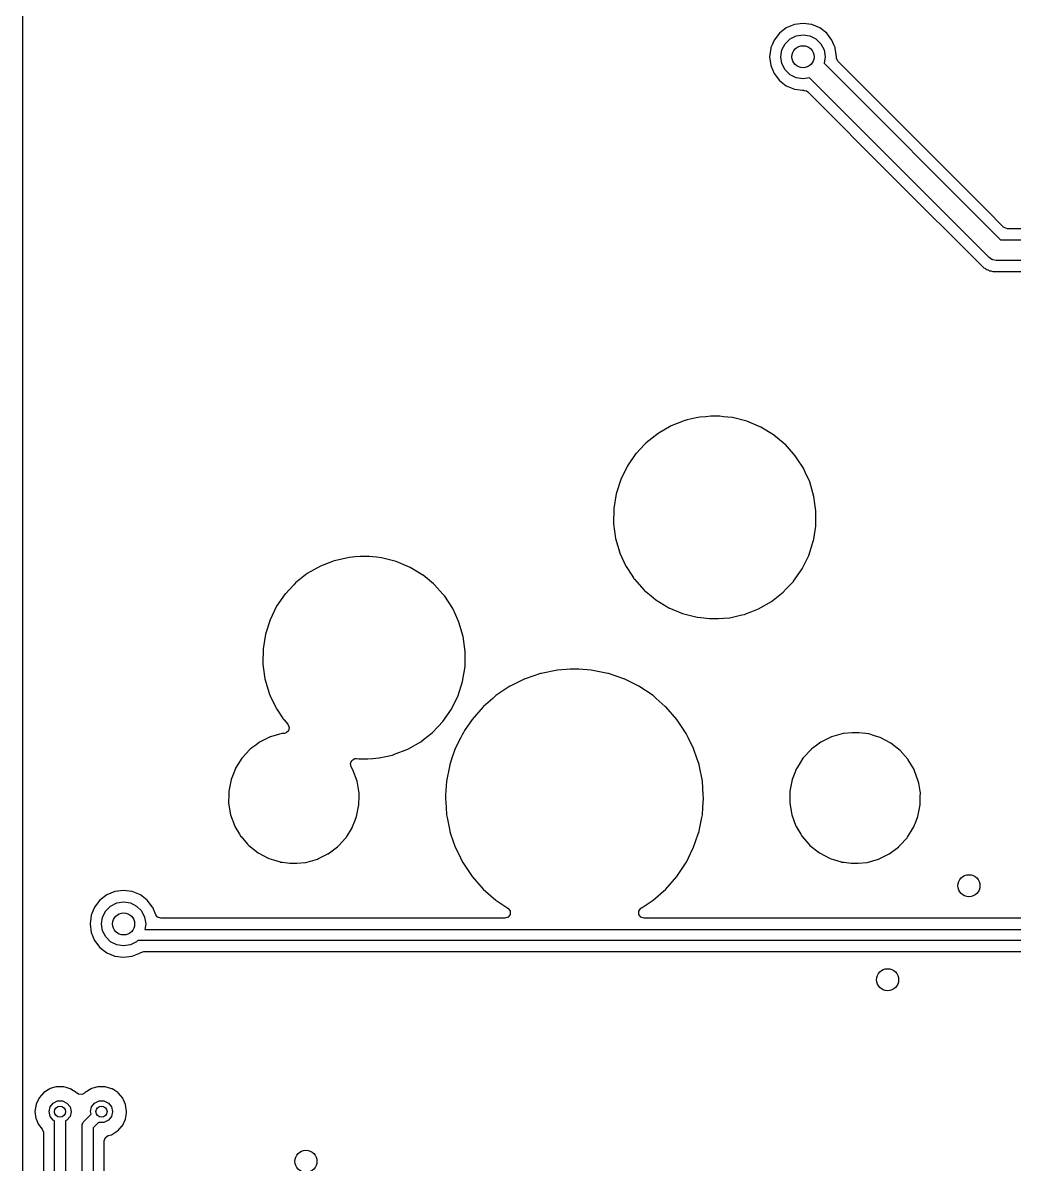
# Model space of a CAD drawing. Extents: x 0.6 to 14.8, y -5.2 to -0.6.
# Drawn here: x 0.594 to 1.3, y -2.941 to -2.127 of the extents above; entities that cross this region are included whole.
import ezdxf

# ---------------------------------------------------------------- set-up
doc = ezdxf.new("R2010")
doc.units = 0
doc.header["$MEASUREMENT"] = 0
doc.layers.add('BLACK', color=7, linetype='CONTINUOUS')

msp = doc.modelspace()

# ---------------------------------------------------------------- linework, layer by layer
at = {"layer": 'BLACK', "linetype": 'CONTINUOUS'}
for p, q in [((0.593524, -2.15157), (0.593524, -0.669762)), ((1.13768, -2.13092), (1.13274, -2.13471)), ((1.14343, -2.12854), (1.13768, -2.13092)), ((1.14961, -2.12773), (1.14343, -2.12854)), ((1.15578, -2.12854), (1.14961, -2.12773)), ((1.16153, -2.13092), (1.15578, -2.12854)), ((1.16647, -2.13471), (1.16153, -2.13092)), ((1.12896, -2.13965), (1.12754, -2.14307)), ((1.13274, -2.13471), (1.12896, -2.13965)), ((1.13687, -2.14232), (1.14035, -2.13883)), ((1.14035, -2.13883), (1.14474, -2.1366)), ((1.14474, -2.1366), (1.14961, -2.13583)), ((1.14961, -2.13583), (1.15447, -2.1366)), ((1.15447, -2.1366), (1.15886, -2.13883)), ((1.15886, -2.13883), (1.16235, -2.14232)), ((1.17026, -2.13965), (1.16647, -2.13471)), ((1.17167, -2.14307), (1.17026, -2.13965)), ((1.12657, -2.1454), (1.12576, -2.15157)), ((1.12677, -2.14493), (1.12657, -2.1454)), ((1.12754, -2.14307), (1.12677, -2.14493)), ((1.13386, -2.15157), (1.13463, -2.14671)), ((1.13463, -2.14671), (1.13687, -2.14232)), ((1.16235, -2.14232), (1.16458, -2.14671)), ((1.16458, -2.14671), (1.16535, -2.15157)), ((1.17244, -2.14493), (1.17167, -2.14307)), ((1.17264, -2.1454), (1.17244, -2.14493)), ((1.17345, -2.15157), (1.17264, -2.1454)), ((0.593524, -2.36184), (0.593524, -2.15157)), ((1.12576, -2.15157), (1.12657, -2.15775)), ((1.13463, -2.15644), (1.13386, -2.15157)), ((1.16535, -2.15157), (1.16463, -2.15616)), ((1.17342, -2.15183), (1.17345, -2.15157)), ((1.17342, -2.15208), (1.17342, -2.15183)), ((1.17345, -2.15208), (1.17342, -2.15208)), ((1.17346, -2.15277), (1.17345, -2.15208)), ((1.17455, -2.15492), (1.17346, -2.15277)), ((1.28032, -2.26069), (1.17455, -2.15492)), ((1.12657, -2.15775), (1.12896, -2.1635)), ((1.12896, -2.1635), (1.13274, -2.16844)), ((1.13687, -2.16083), (1.13463, -2.15644)), ((1.14035, -2.16432), (1.13687, -2.16083)), ((1.16463, -2.15616), (1.29046, -2.28199)), ((1.13274, -2.16844), (1.13768, -2.17223)), ((1.13768, -2.17223), (1.14343, -2.17461)), ((1.14474, -2.16655), (1.14035, -2.16432)), ((1.14961, -2.16732), (1.14474, -2.16655)), ((1.15419, -2.1666), (1.14961, -2.16732)), ((1.28218, -2.29459), (1.15419, -2.1666)), ((1.14343, -2.17461), (1.14762, -2.17516)), ((1.14762, -2.17516), (1.14935, -2.17539)), ((1.14935, -2.17539), (1.14961, -2.17542)), ((1.14961, -2.17542), (1.14986, -2.17539)), ((1.14986, -2.17539), (1.15011, -2.17539)), ((1.15011, -2.17539), (1.15011, -2.17549)), ((1.15011, -2.17549), (1.15205, -2.17585)), ((1.15205, -2.17585), (1.15295, -2.17652)), ((1.15295, -2.17652), (1.21396, -2.23753)), ((1.21396, -2.23753), (1.27831, -2.30188)), ((1.29259, -2.27295), (1.28032, -2.26069)), ((1.29305, -2.27335), (1.29259, -2.27295)), ((1.29534, -2.27409), (1.29305, -2.27335)), ((1.73909, -2.27409), (1.29534, -2.27409)), ((1.29046, -2.28199), (2.27371, -2.28199)), ((1.27831, -2.30188), (1.27858, -2.30202)), ((1.27858, -2.30202), (1.27858, -2.30202)), ((1.27858, -2.30202), (1.27912, -2.3023)), ((1.27912, -2.3023), (1.27964, -2.30262)), ((1.28323, -2.29525), (1.28218, -2.29459)), ((1.28419, -2.29602), (1.28323, -2.29525)), ((1.2846, -2.29611), (1.28419, -2.29602)), ((1.28496, -2.29634), (1.2846, -2.29611)), ((1.28619, -2.29648), (1.28496, -2.29634)), ((1.28739, -2.29675), (1.28619, -2.29648)), ((2.27371, -2.29675), (1.28739, -2.29675)), ((1.27964, -2.30262), (1.28013, -2.30297)), ((1.28013, -2.30297), (1.28013, -2.30297)), ((1.28013, -2.30297), (1.28038, -2.30315)), ((1.28038, -2.30315), (1.28067, -2.30325)), ((1.28067, -2.30325), (1.28067, -2.30325)), ((1.28067, -2.30325), (1.28125, -2.30343)), ((1.28125, -2.30343), (1.28181, -2.30367)), ((1.28181, -2.30367), (1.28235, -2.30394)), ((1.28235, -2.30394), (1.28235, -2.30394)), ((1.28235, -2.30394), (1.28262, -2.30408)), ((1.28262, -2.30408), (1.28342, -2.3042)), ((1.28342, -2.3042), (1.28352, -2.30422)), ((1.28352, -2.30422), (1.28412, -2.30436)), ((1.28412, -2.30436), (1.28498, -2.30465)), ((1.28498, -2.30465), (1.2862, -2.30465)), ((1.2862, -2.30465), (1.2862, -2.30465)), ((1.2862, -2.30465), (1.28644, -2.30465)), ((1.28644, -2.30465), (2.2674, -2.30465)), ((0.593524, -4.48772), (0.593524, -2.36184)), ((1.08043, -2.40812), (1.07617, -2.40844)), ((1.08399, -2.40785), (1.08043, -2.40812)), ((1.09037, -2.40785), (1.08399, -2.40785)), ((1.093, -2.40812), (1.09037, -2.40785)), ((1.09912, -2.40874), (1.093, -2.40812)), ((1.0556, -2.41469), (1.0463, -2.42001)), ((1.06419, -2.41135), (1.0556, -2.41469)), ((1.06545, -2.41086), (1.06419, -2.41135)), ((1.06558, -2.41081), (1.06545, -2.41086)), ((1.06545, -2.41086), (1.06545, -2.41086)), ((1.06707, -2.41047), (1.06558, -2.41081)), ((1.07351, -2.40902), (1.06707, -2.41047)), ((1.07603, -2.40845), (1.07351, -2.40902)), ((1.07617, -2.40844), (1.07603, -2.40845)), ((1.07617, -2.40844), (1.07617, -2.40844)), ((1.09926, -2.40875), (1.09912, -2.40874)), ((1.09912, -2.40874), (1.09912, -2.40874)), ((1.10964, -2.41139), (1.09926, -2.40875)), ((1.11952, -2.41553), (1.10964, -2.41139)), ((1.12868, -2.42109), (1.11952, -2.41553)), ((1.0463, -2.42001), (1.03789, -2.42664)), ((1.12879, -2.42118), (1.12868, -2.42109)), ((1.13548, -2.42674), (1.12879, -2.42118)), ((1.03667, -2.42794), (1.03065, -2.43434)), ((1.03789, -2.42664), (1.03667, -2.42794)), ((1.13691, -2.42794), (1.13548, -2.42674)), ((1.13701, -2.42804), (1.13691, -2.42794)), ((1.14283, -2.43456), (1.13701, -2.42804)), ((1.13701, -2.42804), (1.13701, -2.42804)), ((1.03055, -2.43444), (1.02444, -2.44324)), ((1.03065, -2.43434), (1.03055, -2.43444)), ((1.03065, -2.43434), (1.03065, -2.43434)), ((1.14405, -2.43593), (1.14283, -2.43456)), ((1.14413, -2.43605), (1.14405, -2.43593)), ((1.14545, -2.43806), (1.14413, -2.43605)), ((1.14413, -2.43605), (1.14413, -2.43605)), ((1.14992, -2.44488), (1.14545, -2.43806)), ((1.02444, -2.44324), (1.01971, -2.45285)), ((1.15197, -2.44932), (1.14992, -2.44488)), ((1.01971, -2.45285), (1.01644, -2.46305)), ((1.15366, -2.45299), (1.15197, -2.44932)), ((1.1544, -2.45461), (1.15366, -2.45299)), ((1.1574, -2.4649), (1.1544, -2.45461)), ((1.01644, -2.46305), (1.01472, -2.47362)), ((1.15812, -2.4702), (1.1574, -2.4649)), ((1.15881, -2.47527), (1.15812, -2.4702)), ((1.01472, -2.47362), (1.01458, -2.48433)), ((1.15873, -2.48433), (1.15885, -2.47551)), ((1.15885, -2.47551), (1.15881, -2.47527)), ((1.01458, -2.48433), (1.0146, -2.48448)), ((1.0146, -2.48448), (1.0146, -2.48448)), ((1.0146, -2.48448), (1.0153, -2.48964)), ((1.0153, -2.48964), (1.01602, -2.49495)), ((1.15698, -2.49679), (1.15871, -2.48622)), ((1.15871, -2.48622), (1.15873, -2.48433)), ((1.01602, -2.49495), (1.01902, -2.50523)), ((1.15643, -2.49852), (1.15694, -2.49693)), ((1.15694, -2.49693), (1.15698, -2.49679)), ((1.01902, -2.50523), (1.01908, -2.50536)), ((1.01908, -2.50536), (1.01908, -2.50536)), ((1.01908, -2.50536), (1.02342, -2.51476)), ((1.15372, -2.50699), (1.15643, -2.49852)), ((0.814191, -2.51135), (0.8056, -2.51469)), ((0.815448, -2.51086), (0.814191, -2.51135)), ((0.815449, -2.51086), (0.815448, -2.51086)), ((0.815583, -2.51081), (0.815449, -2.51086)), ((0.826031, -2.50845), (0.815583, -2.51081)), ((0.826174, -2.50844), (0.826031, -2.50845)), ((0.830423, -2.50812), (0.826174, -2.50844)), ((0.826174, -2.50844), (0.826174, -2.50844)), ((0.833993, -2.50785), (0.830423, -2.50812)), ((0.840365, -2.50785), (0.833993, -2.50785)), ((0.845514, -2.50837), (0.840365, -2.50785)), ((0.849118, -2.50874), (0.845514, -2.50837)), ((0.849262, -2.50875), (0.849118, -2.50874)), ((0.849118, -2.50874), (0.849118, -2.50874)), ((0.859644, -2.51139), (0.849262, -2.50875)), ((0.869522, -2.51553), (0.859644, -2.51139)), ((1.14898, -2.5166), (1.15372, -2.50699)), ((0.7963, -2.52001), (0.787888, -2.52664)), ((0.8056, -2.51469), (0.7963, -2.52001)), ((0.878679, -2.52109), (0.869522, -2.51553)), ((0.878791, -2.52118), (0.878679, -2.52109)), ((0.886215, -2.52735), (0.878791, -2.52118)), ((1.02342, -2.51476), (1.0235, -2.51496)), ((1.0235, -2.51496), (1.02752, -2.52109)), ((1.02752, -2.52109), (1.02914, -2.52356)), ((1.14288, -2.5254), (1.14898, -2.5166)), ((0.786669, -2.52794), (0.780648, -2.53434)), ((0.787888, -2.52664), (0.786669, -2.52794)), ((0.886915, -2.52794), (0.886215, -2.52735)), ((0.887011, -2.52804), (0.886915, -2.52794)), ((0.892827, -2.53456), (0.887011, -2.52804)), ((0.887011, -2.52804), (0.887011, -2.52804)), ((1.02914, -2.52356), (1.02938, -2.52392)), ((1.02938, -2.52392), (1.02947, -2.52402)), ((1.02947, -2.52402), (1.02947, -2.52402)), ((1.02947, -2.52402), (1.03641, -2.5318)), ((1.13769, -2.53091), (1.14278, -2.52551)), ((1.14278, -2.52551), (1.14288, -2.5254)), ((1.14278, -2.52551), (1.14278, -2.52551)), ((0.780549, -2.53444), (0.774444, -2.54324)), ((0.780648, -2.53434), (0.780549, -2.53444)), ((0.780648, -2.53434), (0.780648, -2.53434)), ((0.894048, -2.53593), (0.892827, -2.53456)), ((0.894127, -2.53605), (0.894048, -2.53593)), ((0.8942, -2.53616), (0.894127, -2.53605)), ((0.894127, -2.53605), (0.894127, -2.53605)), ((0.899921, -2.54488), (0.8942, -2.53616)), ((1.03641, -2.5318), (1.03651, -2.53191)), ((1.03651, -2.53191), (1.03662, -2.532)), ((1.03662, -2.532), (1.03662, -2.532)), ((1.03662, -2.532), (1.04128, -2.53587)), ((1.04128, -2.53587), (1.04475, -2.53876)), ((1.12712, -2.53984), (1.13554, -2.5332)), ((1.13554, -2.5332), (1.13769, -2.53091)), ((0.774444, -2.54324), (0.769706, -2.55285)), ((0.902087, -2.54958), (0.899921, -2.54488)), ((1.04475, -2.53876), (1.0539, -2.54431)), ((1.0539, -2.54431), (1.06378, -2.54846)), ((1.11071, -2.54792), (1.11783, -2.54515)), ((1.11783, -2.54515), (1.12712, -2.53984)), ((0.769706, -2.55285), (0.76644, -2.56305)), ((0.903656, -2.55299), (0.902087, -2.54958)), ((0.904405, -2.55461), (0.903656, -2.55299)), ((0.907402, -2.5649), (0.904405, -2.55461)), ((1.06378, -2.54846), (1.07416, -2.55109)), ((1.07416, -2.55109), (1.07431, -2.55111)), ((1.07431, -2.55111), (1.07431, -2.55111)), ((1.07431, -2.55111), (1.0768, -2.55136)), ((1.0768, -2.55136), (1.08306, -2.55199)), ((1.08306, -2.55199), (1.08943, -2.55199)), ((1.08943, -2.55199), (1.093, -2.55172)), ((1.093, -2.55172), (1.09725, -2.55141)), ((1.09725, -2.55141), (1.09739, -2.5514)), ((1.09725, -2.55141), (1.09725, -2.55141)), ((1.09739, -2.5514), (1.10593, -2.54947)), ((1.10593, -2.54947), (1.1077, -2.54906)), ((1.1077, -2.54906), (1.10784, -2.54903)), ((1.10784, -2.54903), (1.10923, -2.54849)), ((1.10923, -2.54849), (1.11071, -2.54792)), ((0.76644, -2.56305), (0.764719, -2.57362)), ((0.908847, -2.57551), (0.907402, -2.5649)), ((0.764719, -2.57362), (0.764578, -2.58433)), ((0.908707, -2.58622), (0.908847, -2.57551)), ((0.764578, -2.58433), (0.764598, -2.58448)), ((0.764598, -2.58448), (0.764598, -2.58448)), ((0.764598, -2.58448), (0.765101, -2.58817)), ((0.906985, -2.59679), (0.908707, -2.58622)), ((0.765101, -2.58817), (0.766023, -2.59495)), ((0.766023, -2.59495), (0.76902, -2.60523)), ((0.951295, -2.59509), (0.940853, -2.60023)), ((0.951525, -2.59497), (0.951295, -2.59509)), ((0.962487, -2.59125), (0.951525, -2.59497)), ((0.962793, -2.59115), (0.962487, -2.59125)), ((0.962794, -2.59115), (0.962793, -2.59115)), ((0.962915, -2.59111), (0.962794, -2.59115)), ((0.974711, -2.58876), (0.962915, -2.59111)), ((0.974838, -2.58875), (0.974711, -2.58876)), ((0.983646, -2.58817), (0.974838, -2.58875)), ((0.974838, -2.58875), (0.974838, -2.58875)), ((0.983709, -2.58817), (0.983646, -2.58817)), ((0.983646, -2.58817), (0.983646, -2.58817)), ((0.989716, -2.58817), (0.983709, -2.58817)), ((0.98978, -2.58817), (0.989716, -2.58817)), ((0.998587, -2.58875), (0.98978, -2.58817)), ((0.98978, -2.58817), (0.98978, -2.58817)), ((0.998714, -2.58876), (0.998587, -2.58875)), ((0.998587, -2.58875), (0.998587, -2.58875)), ((1.01051, -2.59111), (0.998714, -2.58876)), ((1.01063, -2.59115), (1.01051, -2.59111)), ((1.01094, -2.59125), (1.01063, -2.59115)), ((1.01063, -2.59115), (1.01063, -2.59115)), ((1.0219, -2.59497), (1.01094, -2.59125)), ((1.02213, -2.59509), (1.0219, -2.59497)), ((1.03257, -2.60023), (1.02213, -2.59509)), ((0.903719, -2.60699), (0.906985, -2.59679)), ((0.940738, -2.60029), (0.930738, -2.60697)), ((0.940853, -2.60023), (0.940738, -2.60029)), ((0.940853, -2.60023), (0.940853, -2.60023)), ((1.03269, -2.60029), (1.03257, -2.60023)), ((1.03257, -2.60023), (1.03257, -2.60023)), ((1.04269, -2.60697), (1.03269, -2.60029)), ((0.76902, -2.60523), (0.769081, -2.60536)), ((0.769081, -2.60536), (0.769081, -2.60536)), ((0.769081, -2.60536), (0.769893, -2.60712)), ((0.769893, -2.60712), (0.773505, -2.61496)), ((0.898982, -2.6166), (0.903719, -2.60699)), ((0.928471, -2.60896), (0.921955, -2.61468)), ((0.930738, -2.60697), (0.928471, -2.60896)), ((1.04416, -2.60827), (1.04269, -2.60697)), ((1.04495, -2.60896), (1.04416, -2.60827)), ((1.05147, -2.61468), (1.04495, -2.60896)), ((0.773505, -2.61496), (0.77466, -2.61672)), ((0.77466, -2.61672), (0.779114, -2.62351)), ((0.892876, -2.6254), (0.898982, -2.6166)), ((0.921695, -2.6149), (0.913765, -2.62395)), ((0.921955, -2.61468), (0.921695, -2.6149)), ((1.05173, -2.6149), (1.05147, -2.61468)), ((1.05966, -2.62395), (1.05173, -2.6149)), ((0.779114, -2.62351), (0.779378, -2.62392)), ((0.779378, -2.62392), (0.779474, -2.62402)), ((0.779474, -2.62402), (0.779474, -2.62402)), ((0.779474, -2.62402), (0.779715, -2.62429)), ((0.779715, -2.62429), (0.7824, -2.6273)), ((0.7824, -2.6273), (0.782481, -2.62739)), ((0.782481, -2.62739), (0.783451, -2.6296)), ((0.889476, -2.62902), (0.892777, -2.62551)), ((0.892777, -2.62551), (0.892876, -2.6254)), ((0.892777, -2.62551), (0.892777, -2.62551)), ((0.913765, -2.62395), (0.908445, -2.63191)), ((1.06498, -2.63191), (1.05966, -2.62395)), ((0.778207, -2.63403), (0.769986, -2.63635)), ((0.77909, -2.63395), (0.778207, -2.63403)), ((0.779929, -2.63387), (0.77909, -2.63395)), ((0.781143, -2.63356), (0.779929, -2.63387)), ((0.78294, -2.63195), (0.781143, -2.63356)), ((0.783451, -2.6296), (0.78294, -2.63195)), ((0.879192, -2.63821), (0.885214, -2.63346)), ((0.885214, -2.63346), (0.885537, -2.6332)), ((0.885537, -2.6332), (0.889476, -2.62902)), ((0.907026, -2.63406), (0.905676, -2.6368)), ((0.907083, -2.63395), (0.907026, -2.63406)), ((0.907026, -2.63406), (0.907026, -2.63406)), ((0.907579, -2.6332), (0.907083, -2.63395)), ((0.908445, -2.63191), (0.907579, -2.6332)), ((1.06585, -2.6332), (1.06498, -2.63191)), ((1.06634, -2.63395), (1.06585, -2.6332)), ((1.0664, -2.63406), (1.06634, -2.63395)), ((1.06775, -2.6368), (1.0664, -2.63406)), ((1.0664, -2.63406), (1.0664, -2.63406)), ((1.17821, -2.63403), (1.16999, -2.63635)), ((1.18455, -2.63344), (1.17821, -2.63403)), ((1.18948, -2.63344), (1.18455, -2.63344)), ((1.1944, -2.63403), (1.18948, -2.63344)), ((1.19624, -2.63424), (1.1944, -2.63403)), ((1.19642, -2.63427), (1.19624, -2.63424)), ((1.19624, -2.63424), (1.19624, -2.63424)), ((1.19659, -2.63432), (1.19642, -2.63427)), ((1.20052, -2.63554), (1.19659, -2.63432)), ((1.19659, -2.63432), (1.19659, -2.63432)), ((1.20457, -2.6368), (1.20052, -2.63554)), ((0.756756, -2.64428), (0.755481, -2.64523)), ((0.759482, -2.64225), (0.756756, -2.64428)), ((0.762325, -2.64012), (0.759482, -2.64225)), ((0.768469, -2.63709), (0.762325, -2.64012)), ((0.769825, -2.63643), (0.768469, -2.63709)), ((0.769986, -2.63635), (0.769825, -2.63643)), ((0.769825, -2.63643), (0.769825, -2.63643)), ((0.867825, -2.64515), (0.877125, -2.63984)), ((0.877125, -2.63984), (0.879192, -2.63821)), ((0.905676, -2.6368), (0.901763, -2.64473)), ((1.07166, -2.64473), (1.06775, -2.6368)), ((1.15676, -2.64428), (1.15548, -2.64523)), ((1.15948, -2.64225), (1.15676, -2.64428)), ((1.16232, -2.64012), (1.15948, -2.64225)), ((1.16847, -2.63709), (1.16232, -2.64012)), ((1.16983, -2.63643), (1.16847, -2.63709)), ((1.16999, -2.63635), (1.16983, -2.63643)), ((1.16983, -2.63643), (1.16983, -2.63643)), ((1.21213, -2.64078), (1.20457, -2.6368)), ((1.21884, -2.64606), (1.21213, -2.64078)), ((0.749587, -2.65166), (0.74677, -2.65612)), ((0.749682, -2.65151), (0.749587, -2.65166)), ((0.749587, -2.65166), (0.749587, -2.65166)), ((0.749814, -2.65136), (0.749682, -2.65151)), ((0.755359, -2.64537), (0.749814, -2.65136)), ((0.755481, -2.64523), (0.755359, -2.64537)), ((0.827985, -2.65312), (0.830055, -2.65189)), ((0.830055, -2.65189), (0.831305, -2.65181)), ((0.831305, -2.65181), (0.83306, -2.65199)), ((0.83306, -2.65199), (0.839432, -2.65199)), ((0.839432, -2.65199), (0.843002, -2.65172)), ((0.843002, -2.65172), (0.847251, -2.65141)), ((0.847251, -2.65141), (0.847395, -2.6514)), ((0.847251, -2.65141), (0.847251, -2.65141)), ((0.847395, -2.6514), (0.854517, -2.64978)), ((0.854517, -2.64978), (0.857701, -2.64906)), ((0.857701, -2.64906), (0.857842, -2.64903)), ((0.857842, -2.64903), (0.867825, -2.64515)), ((0.899181, -2.65234), (0.898146, -2.65539)), ((0.901763, -2.64473), (0.899181, -2.65234)), ((1.07424, -2.65234), (1.07166, -2.64473)), ((1.07528, -2.65539), (1.07424, -2.65234)), ((1.14959, -2.65166), (1.14677, -2.65612)), ((1.14968, -2.65151), (1.14959, -2.65166)), ((1.14959, -2.65166), (1.14959, -2.65166)), ((1.14981, -2.65136), (1.14968, -2.65151)), ((1.15536, -2.64537), (1.14981, -2.65136)), ((1.15548, -2.64523), (1.15536, -2.64537)), ((1.21896, -2.6462), (1.21884, -2.64606)), ((1.22436, -2.65235), (1.21896, -2.6462)), ((1.22447, -2.65249), (1.22436, -2.65235)), ((1.22436, -2.65235), (1.22436, -2.65235)), ((0.745058, -2.6589), (0.743343, -2.6632)), ((0.745124, -2.65873), (0.745058, -2.6589)), ((0.745058, -2.6589), (0.745058, -2.6589)), ((0.74677, -2.65612), (0.745124, -2.65873)), ((0.827034, -2.65533), (0.827985, -2.65312)), ((0.827565, -2.65768), (0.827034, -2.65533)), ((0.828841, -2.65983), (0.827565, -2.65768)), ((0.831798, -2.66784), (0.828841, -2.65983)), ((0.897633, -2.65745), (0.89555, -2.66792)), ((0.897872, -2.65625), (0.897633, -2.65745)), ((0.897897, -2.65612), (0.897872, -2.65625)), ((0.897872, -2.65625), (0.897872, -2.65625)), ((0.898146, -2.65539), (0.897897, -2.65612)), ((1.07553, -2.65612), (1.07528, -2.65539)), ((1.07555, -2.65625), (1.07553, -2.65612)), ((1.07579, -2.65745), (1.07555, -2.65625)), ((1.07555, -2.65625), (1.07555, -2.65625)), ((1.07787, -2.66792), (1.07579, -2.65745)), ((1.14506, -2.6589), (1.14334, -2.6632)), ((1.14512, -2.65873), (1.14506, -2.6589)), ((1.14506, -2.6589), (1.14506, -2.6589)), ((1.14677, -2.65612), (1.14512, -2.65873)), ((1.22457, -2.65264), (1.22447, -2.65249)), ((1.22875, -2.65967), (1.22457, -2.65264)), ((1.22457, -2.65264), (1.22457, -2.65264)), ((1.22884, -2.65983), (1.22875, -2.65967)), ((1.22875, -2.65967), (1.22875, -2.65967)), ((1.2318, -2.66784), (1.22884, -2.65983)), ((0.741959, -2.66666), (0.740293, -2.67504)), ((0.743343, -2.6632), (0.741959, -2.66666)), ((0.83207, -2.66943), (0.831798, -2.66784)), ((0.895542, -2.66805), (0.894902, -2.67781)), ((0.89555, -2.66792), (0.895542, -2.66805)), ((0.895542, -2.66805), (0.895542, -2.66805)), ((1.07788, -2.66805), (1.07787, -2.66792)), ((1.07852, -2.67781), (1.07788, -2.66805)), ((1.07788, -2.66805), (1.07788, -2.66805)), ((1.14196, -2.66666), (1.14029, -2.67504)), ((1.14334, -2.6632), (1.14196, -2.66666)), ((1.23207, -2.66943), (1.2318, -2.66784)), ((0.740293, -2.67504), (0.740237, -2.67931)), ((0.833042, -2.67509), (0.83207, -2.66943)), ((0.833244, -2.67626), (0.833042, -2.67509)), ((0.833212, -2.67874), (0.833242, -2.67644)), ((0.833242, -2.67644), (0.833244, -2.67626)), ((0.833242, -2.67644), (0.833242, -2.67644)), ((1.14029, -2.67504), (1.14024, -2.67931)), ((1.23304, -2.67509), (1.23207, -2.66943)), ((1.23324, -2.67626), (1.23304, -2.67509)), ((1.23321, -2.67874), (1.23324, -2.67644)), ((1.23324, -2.67644), (1.23324, -2.67626)), ((1.23324, -2.67644), (1.23324, -2.67644)), ((0.740211, -2.68134), (0.740181, -2.68358)), ((0.740181, -2.68358), (0.741628, -2.692)), ((0.740237, -2.67931), (0.740211, -2.68134)), ((0.831466, -2.69318), (0.833132, -2.6848)), ((0.833132, -2.6848), (0.833212, -2.67874)), ((0.894902, -2.67781), (0.894764, -2.67992)), ((0.894764, -2.67992), (0.894772, -2.68005)), ((0.894772, -2.68005), (0.895212, -2.68676)), ((1.07821, -2.68676), (1.07842, -2.68358)), ((1.07842, -2.68358), (1.07865, -2.68005)), ((1.07866, -2.67992), (1.07852, -2.67781)), ((1.07865, -2.68005), (1.07866, -2.67992)), ((1.14021, -2.68134), (1.14018, -2.68358)), ((1.14018, -2.68358), (1.14163, -2.692)), ((1.14024, -2.67931), (1.14021, -2.68134)), ((1.23147, -2.69318), (1.23313, -2.6848)), ((1.23313, -2.6848), (1.23321, -2.67874)), ((0.741628, -2.692), (0.744584, -2.70002)), ((0.895212, -2.68676), (0.89555, -2.69192)), ((0.89555, -2.69192), (0.89595, -2.69393)), ((1.07748, -2.69393), (1.07787, -2.69192)), ((1.07787, -2.69192), (1.07821, -2.68676)), ((1.14163, -2.692), (1.14458, -2.70002)), ((0.744584, -2.70002), (0.744675, -2.70017)), ((0.744675, -2.70017), (0.744675, -2.70017)), ((0.744675, -2.70017), (0.747935, -2.70565)), ((0.824108, -2.70776), (0.828205, -2.70126)), ((0.828205, -2.70126), (0.828301, -2.70111)), ((0.828301, -2.70111), (0.828379, -2.70092)), ((0.828379, -2.70092), (0.830395, -2.69586)), ((0.830395, -2.69586), (0.831466, -2.69318)), ((0.89595, -2.69393), (0.897831, -2.70339)), ((1.07559, -2.70339), (1.07748, -2.69393)), ((1.14458, -2.70002), (1.14468, -2.70017)), ((1.14468, -2.70017), (1.14468, -2.70017)), ((1.14468, -2.70017), (1.14794, -2.70565)), ((1.22411, -2.70776), (1.22821, -2.70126)), ((1.22821, -2.70126), (1.2283, -2.70111)), ((1.2283, -2.70111), (1.22838, -2.70092)), ((1.22838, -2.70092), (1.23039, -2.69586)), ((1.23039, -2.69586), (1.23147, -2.69318)), ((0.747935, -2.70565), (0.748951, -2.70736)), ((0.748951, -2.70736), (0.749069, -2.70749)), ((0.749069, -2.70749), (0.749069, -2.70749)), ((0.749069, -2.70749), (0.75375, -2.71283)), ((0.818914, -2.71356), (0.823622, -2.70847)), ((0.823622, -2.70847), (0.823743, -2.70834)), ((0.823622, -2.70847), (0.823622, -2.70847)), ((0.823743, -2.70834), (0.824108, -2.70776)), ((0.897831, -2.70339), (0.897897, -2.70372)), ((0.897897, -2.70372), (0.897938, -2.70384)), ((0.897938, -2.70384), (0.897938, -2.70384)), ((0.897938, -2.70384), (0.898467, -2.7054)), ((0.898467, -2.7054), (0.901763, -2.71511)), ((1.07166, -2.71511), (1.07496, -2.7054)), ((1.07496, -2.7054), (1.07549, -2.70384)), ((1.07549, -2.70384), (1.07553, -2.70372)), ((1.07549, -2.70384), (1.07549, -2.70384)), ((1.07553, -2.70372), (1.07559, -2.70339)), ((1.14794, -2.70565), (1.14895, -2.70736)), ((1.14895, -2.70736), (1.14907, -2.70749)), ((1.14907, -2.70749), (1.14907, -2.70749)), ((1.14907, -2.70749), (1.15375, -2.71283)), ((1.21891, -2.71356), (1.22362, -2.70847)), ((1.22362, -2.70847), (1.22374, -2.70834)), ((1.22362, -2.70847), (1.22362, -2.70847)), ((1.22374, -2.70834), (1.22411, -2.70776)), ((0.75375, -2.71283), (0.754583, -2.71378)), ((0.754583, -2.71378), (0.761291, -2.71907)), ((0.811101, -2.71972), (0.816894, -2.71539)), ((0.816894, -2.71539), (0.817801, -2.71471)), ((0.817801, -2.71471), (0.817945, -2.71461)), ((0.817801, -2.71471), (0.817801, -2.71471)), ((0.817945, -2.71461), (0.818914, -2.71356)), ((0.901763, -2.71511), (0.903984, -2.71961)), ((1.06944, -2.71961), (1.07166, -2.71511)), ((1.15375, -2.71283), (1.15458, -2.71378)), ((1.15458, -2.71378), (1.16129, -2.71907)), ((1.2111, -2.71972), (1.21689, -2.71539)), ((1.21689, -2.71539), (1.2178, -2.71471)), ((1.2178, -2.71471), (1.21794, -2.71461)), ((1.2178, -2.71471), (1.2178, -2.71471)), ((1.21794, -2.71461), (1.21891, -2.71356)), ((0.761291, -2.71907), (0.768851, -2.72304)), ((0.768851, -2.72304), (0.772088, -2.72405)), ((0.772088, -2.72405), (0.776837, -2.72552)), ((0.776837, -2.72552), (0.776838, -2.72552)), ((0.776838, -2.72552), (0.777008, -2.72558)), ((0.777008, -2.72558), (0.777186, -2.7256)), ((0.777186, -2.7256), (0.777186, -2.7256)), ((0.777186, -2.7256), (0.778613, -2.72577)), ((0.795219, -2.72582), (0.80344, -2.7235)), ((0.80344, -2.7235), (0.804251, -2.7231)), ((0.804251, -2.7231), (0.81094, -2.7198)), ((0.81094, -2.7198), (0.811101, -2.71972)), ((0.81094, -2.7198), (0.81094, -2.7198)), ((0.903984, -2.71961), (0.906936, -2.7256)), ((0.906936, -2.7256), (0.907083, -2.7259)), ((1.06634, -2.7259), (1.06649, -2.7256)), ((1.06649, -2.7256), (1.06944, -2.71961)), ((1.16129, -2.71907), (1.16885, -2.72304)), ((1.16885, -2.72304), (1.17209, -2.72405)), ((1.17209, -2.72405), (1.17684, -2.72552)), ((1.17684, -2.72552), (1.17684, -2.72552)), ((1.17684, -2.72552), (1.17701, -2.72558)), ((1.17701, -2.72558), (1.17719, -2.7256)), ((1.17719, -2.7256), (1.17719, -2.7256)), ((1.17719, -2.7256), (1.17861, -2.72577)), ((1.19522, -2.72582), (1.20344, -2.7235)), ((1.20344, -2.7235), (1.20425, -2.7231)), ((1.20425, -2.7231), (1.21094, -2.7198)), ((1.21094, -2.7198), (1.2111, -2.71972)), ((1.21094, -2.7198), (1.21094, -2.7198)), ((0.778613, -2.72577), (0.783944, -2.7264)), ((0.783944, -2.7264), (0.788879, -2.7264)), ((0.788879, -2.7264), (0.795219, -2.72582)), ((0.907083, -2.7259), (0.913765, -2.7359)), ((1.05966, -2.7359), (1.06634, -2.7259)), ((1.17861, -2.72577), (1.18394, -2.7264)), ((1.18394, -2.7264), (1.18888, -2.7264)), ((1.18888, -2.7264), (1.19522, -2.72582)), ((0.913765, -2.7359), (0.921695, -2.74494)), ((1.05173, -2.74494), (1.05966, -2.7359)), ((0.653432, -2.74903), (0.648493, -2.75282)), ((0.659183, -2.74665), (0.653432, -2.74903)), ((0.665354, -2.74584), (0.659183, -2.74665)), ((0.671526, -2.74665), (0.665354, -2.74584)), ((0.677277, -2.74903), (0.671526, -2.74665)), ((0.682216, -2.75282), (0.677277, -2.74903)), ((0.921695, -2.74494), (0.930738, -2.75287)), ((1.04269, -2.75287), (1.05173, -2.74494)), ((0.644703, -2.75776), (0.642321, -2.76351)), ((0.648493, -2.75282), (0.644703, -2.75776)), ((0.652614, -2.76043), (0.656098, -2.75694)), ((0.656098, -2.75694), (0.660488, -2.75471)), ((0.660488, -2.75471), (0.665354, -2.75394)), ((0.665354, -2.75394), (0.670221, -2.75471)), ((0.670221, -2.75471), (0.674611, -2.75694)), ((0.674611, -2.75694), (0.678095, -2.76043)), ((0.686005, -2.75776), (0.682216, -2.75282)), ((0.686144, -2.7581), (0.686005, -2.75776)), ((0.688309, -2.76332), (0.686144, -2.7581)), ((0.930738, -2.75287), (0.938513, -2.75806)), ((0.938513, -2.75806), (0.939299, -2.75859)), ((1.03413, -2.75859), (1.03491, -2.75806)), ((1.03491, -2.75806), (1.04269, -2.75287)), ((0.642321, -2.76351), (0.641778, -2.76764)), ((0.649606, -2.76969), (0.650377, -2.76482)), ((0.650377, -2.76482), (0.652614, -2.76043)), ((0.678095, -2.76043), (0.680332, -2.76482)), ((0.680332, -2.76482), (0.681102, -2.76969)), ((0.689618, -2.76498), (0.688309, -2.76332)), ((0.691909, -2.76573), (0.689618, -2.76498)), ((0.937134, -2.76573), (0.691909, -2.76573)), ((0.939547, -2.76489), (0.937134, -2.76573)), ((0.939299, -2.75859), (0.940791, -2.76048)), ((0.940885, -2.76289), (0.939547, -2.76489)), ((0.940791, -2.76048), (0.940885, -2.76289)), ((1.03258, -2.76063), (1.03413, -2.75859)), ((1.03258, -2.76304), (1.03258, -2.76063)), ((1.034, -2.76498), (1.03258, -2.76304)), ((1.03629, -2.76573), (1.034, -2.76498)), ((1.66127, -2.76573), (1.03629, -2.76573)), ((0.641546, -2.7694), (0.641509, -2.76969)), ((0.641509, -2.76969), (0.642321, -2.77586)), ((0.641778, -2.76764), (0.641546, -2.7694)), ((0.650377, -2.77455), (0.649606, -2.76969)), ((0.681102, -2.76969), (0.680479, -2.77362)), ((0.680479, -2.77362), (1.6716, -2.77362)), ((0.642321, -2.77586), (0.644703, -2.78161)), ((0.644703, -2.78161), (0.648493, -2.78655)), ((0.652614, -2.77894), (0.650377, -2.77455)), ((0.656098, -2.78243), (0.652614, -2.77894)), ((0.660488, -2.78466), (0.656098, -2.78243)), ((0.674611, -2.78243), (0.670221, -2.78466)), ((0.67554, -2.7815), (0.674611, -2.78243)), ((1.67323, -2.7815), (0.67554, -2.7815)), ((0.648493, -2.78655), (0.653432, -2.79034)), ((0.653432, -2.79034), (0.659183, -2.79272)), ((0.665354, -2.78543), (0.660488, -2.78466)), ((0.670221, -2.78466), (0.665354, -2.78543)), ((0.671526, -2.79272), (0.677277, -2.79034)), ((0.677277, -2.79034), (0.67748, -2.79018)), ((0.67748, -2.79018), (0.677701, -2.79005)), ((0.677701, -2.79005), (0.677731, -2.7901)), ((0.677731, -2.7901), (0.679834, -2.78939)), ((0.679834, -2.78939), (1.67112, -2.78939)), ((0.659183, -2.79272), (0.665354, -2.79353)), ((0.665354, -2.79353), (0.671526, -2.79272)), ((0.612762, -2.88719), (0.608465, -2.8899)), ((0.613029, -2.88711), (0.612762, -2.88719)), ((0.61738, -2.88587), (0.613029, -2.88711)), ((0.613029, -2.88711), (0.613029, -2.88711)), ((0.617647, -2.88579), (0.61738, -2.88587)), ((0.61738, -2.88587), (0.61738, -2.88587)), ((0.617925, -2.88579), (0.617647, -2.88579)), ((0.61971, -2.8858), (0.617925, -2.88579)), ((0.622727, -2.88582), (0.61971, -2.8858)), ((0.624351, -2.88631), (0.622727, -2.88582)), ((0.627329, -2.8872), (0.624351, -2.88631)), ((0.627595, -2.88728), (0.627329, -2.8872)), ((0.627329, -2.8872), (0.627329, -2.8872)), ((0.627828, -2.88743), (0.627595, -2.88728)), ((0.631625, -2.88989), (0.627828, -2.88743)), ((0.64229, -2.88719), (0.637993, -2.8899)), ((0.642556, -2.88711), (0.64229, -2.88719)), ((0.642557, -2.88711), (0.642556, -2.88711)), ((0.646908, -2.88587), (0.642557, -2.88711)), ((0.647174, -2.88579), (0.646908, -2.88587)), ((0.646908, -2.88587), (0.646908, -2.88587)), ((0.647452, -2.88579), (0.647174, -2.88579)), ((0.649238, -2.8858), (0.647452, -2.88579)), ((0.652255, -2.88582), (0.649238, -2.8858)), ((0.65464, -2.88653), (0.652255, -2.88582)), ((0.656856, -2.8872), (0.65464, -2.88653)), ((0.657122, -2.88728), (0.656856, -2.8872)), ((0.656856, -2.8872), (0.656856, -2.8872)), ((0.658312, -2.88805), (0.657122, -2.88728)), ((0.661153, -2.88989), (0.658312, -2.88805)), ((0.605102, -2.89371), (0.602943, -2.8983)), ((0.608465, -2.8899), (0.605102, -2.89371)), ((0.615177, -2.89738), (0.618334, -2.89587)), ((0.618334, -2.89587), (0.621837, -2.89587)), ((0.621837, -2.89587), (0.624991, -2.89739)), ((0.631858, -2.89004), (0.631625, -2.88989)), ((0.631625, -2.88989), (0.631625, -2.88989)), ((0.632039, -2.89025), (0.631858, -2.89004)), ((0.632249, -2.89043), (0.632039, -2.89025)), ((0.632293, -2.89038), (0.632249, -2.89043)), ((0.633311, -2.89113), (0.632293, -2.89038)), ((0.635709, -2.89136), (0.633311, -2.89113)), ((0.637574, -2.89026), (0.635709, -2.89136)), ((0.637598, -2.89029), (0.637574, -2.89026)), ((0.637755, -2.89015), (0.637598, -2.89029)), ((0.637783, -2.89014), (0.637755, -2.89015)), ((0.637809, -2.89011), (0.637783, -2.89014)), ((0.637993, -2.8899), (0.637809, -2.89011)), ((0.637809, -2.89011), (0.637809, -2.89011)), ((0.644705, -2.89738), (0.647862, -2.89586)), ((0.647862, -2.89586), (0.651364, -2.89587)), ((0.651364, -2.89587), (0.654519, -2.89739)), ((0.661386, -2.89004), (0.661153, -2.88989)), ((0.661153, -2.88989), (0.661153, -2.88989)), ((0.661567, -2.89025), (0.661386, -2.89004)), ((0.66168, -2.89038), (0.661567, -2.89025)), ((0.661567, -2.89025), (0.661567, -2.89025)), ((0.664702, -2.89389), (0.66168, -2.89038)), ((0.664817, -2.89414), (0.664702, -2.89389)), ((0.665261, -2.89512), (0.664817, -2.89414)), ((0.664817, -2.89414), (0.664817, -2.89414)), ((0.666805, -2.89851), (0.665261, -2.89512)), ((0.602943, -2.8983), (0.602161, -2.90332)), ((0.602161, -2.90332), (0.60282, -2.90836)), ((0.612205, -2.90353), (0.61299, -2.90012)), ((0.612978, -2.90695), (0.612205, -2.90353)), ((0.61299, -2.90012), (0.615177, -2.89738)), ((0.624991, -2.89739), (0.627174, -2.90013)), ((0.627953, -2.90357), (0.627162, -2.90698)), ((0.627174, -2.90013), (0.627953, -2.90354)), ((0.627953, -2.90354), (0.627953, -2.90357)), ((0.641732, -2.90353), (0.642517, -2.90012)), ((0.64216, -2.90542), (0.641732, -2.90353)), ((0.642517, -2.90012), (0.644705, -2.89738)), ((0.654519, -2.89739), (0.656701, -2.90013)), ((0.65748, -2.90357), (0.656689, -2.90698)), ((0.656701, -2.90013), (0.65748, -2.90354)), ((0.65748, -2.90354), (0.65748, -2.90357)), ((0.667525, -2.90354), (0.666805, -2.89851)), ((0.667178, -2.90601), (0.667495, -2.90413)), ((0.667495, -2.90413), (0.66752, -2.90398)), ((0.667495, -2.90413), (0.667495, -2.90413)), ((0.66752, -2.90398), (0.667525, -2.90354)), ((0.60282, -2.90836), (0.602932, -2.90862)), ((0.602932, -2.90862), (0.602932, -2.90862)), ((0.602932, -2.90862), (0.604513, -2.91221)), ((0.604513, -2.91221), (0.604866, -2.91301)), ((0.615156, -2.90969), (0.612978, -2.90695)), ((0.616142, -2.91017), (0.615156, -2.90969)), ((0.616142, -3.69094), (0.616142, -2.91017)), ((0.62497, -2.90971), (0.624016, -2.91017)), ((0.624016, -2.91017), (0.624016, -3.68931)), ((0.627162, -2.90698), (0.62497, -2.90971)), ((0.635875, -2.91277), (0.636294, -2.91195)), ((0.635925, -2.91308), (0.635875, -2.91277)), ((0.636294, -2.91195), (0.636579, -2.91107)), ((0.636579, -2.91107), (0.636836, -2.91088)), ((0.636836, -2.91088), (0.63698, -2.9106)), ((0.63698, -2.9106), (0.64216, -2.90542)), ((0.647611, -2.91111), (0.643701, -2.91502)), ((0.647835, -2.91122), (0.647611, -2.91111)), ((0.651337, -2.91122), (0.647835, -2.91122)), ((0.654497, -2.90971), (0.651337, -2.91122)), ((0.656689, -2.90698), (0.654497, -2.90971)), ((0.664462, -2.91356), (0.666677, -2.90899)), ((0.666677, -2.90899), (0.667178, -2.90601)), ((0.604866, -2.91301), (0.60642, -2.91486)), ((0.60642, -2.91486), (0.607334, -2.91595)), ((0.607334, -2.91595), (0.608238, -2.91818)), ((0.608238, -2.91818), (0.608248, -2.91846)), ((0.608248, -2.91846), (0.608248, -3.68884)), ((0.635827, -2.91339), (0.635925, -2.91308)), ((0.635827, -3.68836), (0.635827, -2.91339)), ((0.643701, -2.91502), (0.643701, -3.68673)), ((0.652339, -2.92207), (0.654467, -2.9206)), ((0.654467, -2.9206), (0.656455, -2.92006)), ((0.656455, -2.92006), (0.656723, -2.91999)), ((0.656455, -2.92006), (0.656455, -2.92006)), ((0.656723, -2.91999), (0.661052, -2.91733)), ((0.661052, -2.91733), (0.661239, -2.91712)), ((0.661239, -2.91712), (0.664275, -2.91377)), ((0.664275, -2.91377), (0.664462, -2.91356)), ((0.664275, -2.91377), (0.664275, -2.91377)), ((0.651595, -2.92436), (0.652339, -2.92207)), ((0.651595, -2.97244), (0.651595, -2.92436))]:
    msp.add_line(p, q, dxfattribs=at)
at = {"layer": 'BLACK'}
for centre, radius in [((1.14961, -2.15157), 0.007874), ((1.26785, -2.74251), 0.007874), ((0.665354, -2.76969), 0.007874), ((1.20985, -2.80951), 0.007874), ((0.620079, -2.90354), 0.003937), ((0.649606, -2.90354), 0.003937), ((0.795276, -2.93898), 0.007874)]:
    msp.add_circle(centre, radius, dxfattribs=at)

doc.saveas('drawing.dxf')
